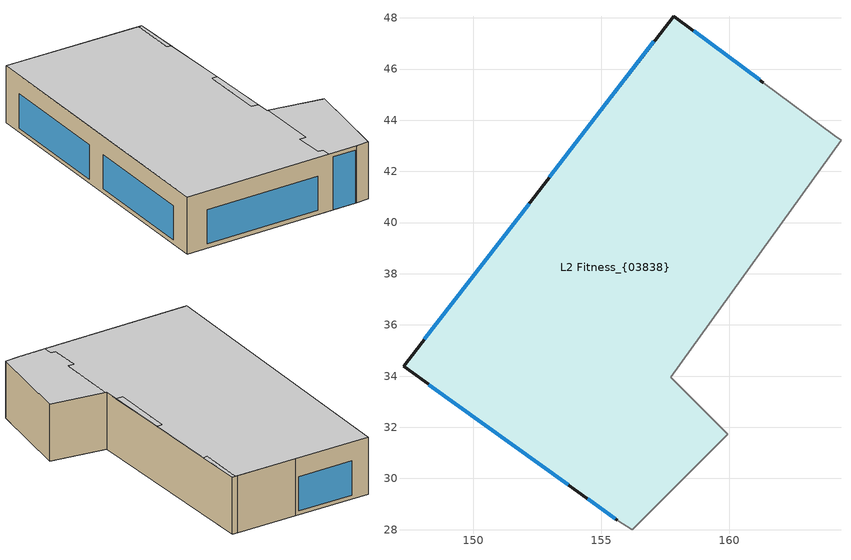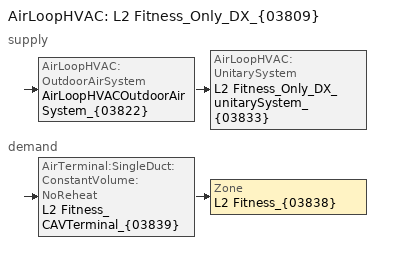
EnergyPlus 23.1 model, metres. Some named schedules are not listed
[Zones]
L2 Fitness_{03838}
 floor outside (Mass floor above ambient (R-13.27 total)_{00084}): 155.62,28.37 155.52,28.45 156.57,29.5 157.15,28.92 156.22,27.99 z6.2; 153.68,29.77 153.69,29.78 153.76,29.71 z6.2
 floor adiabatic (Mass floor above space (copy of floor over ambient)_{00074}): 155.52,28.45 153.76,29.71 153.69,29.78 153.68,29.77 147.27,34.38 157.83,48.07 164.37,43.21 157.72,33.96 158.73,32.94 156.31,29.77 156.57,29.5 z6.2; 157.15,28.92 156.31,29.77 158.73,32.94 159.95,31.72 z6.2
 wall outside (*L1 Metal Panel Wall_{00020}): 161.34,45.46 157.83,48.07 147.27,34.38 155.62,28.37 z6.2:9.42
 wall adiabatic (Interior Gypsum Board Wall_{00042}): 155.62,28.37 156.22,27.99 159.95,31.72 157.72,33.96 164.37,43.21 164.12,43.4 161.34,45.46 z6.2:9.42
 window (Construction 3): 161.19,45.58 158.62,47.49 / 148.26,33.67 153.7,29.75 / 152.18,40.74 148.09,35.44 / 157.06,47.08 152.97,41.77 z6.43:8.36
 window (Construction 2): 154.47,29.2 155.54,28.43 z6.2:9.2
 ceiling adiabatic (Mass floor above space (copy of floor over ambient)_{00074}_Reversed): 159.95,31.72 157.76,33.92 155.63,31.1 155.32,31.33 154.35,29.97 154.58,29.79 154.26,29.35 155.62,28.37 156.22,27.99 z9.42; 160.37,37.65 160.12,37.85 157.89,34.89 158.2,34.64 z9.42; 164.37,43.21 164.24,43.3 162.65,41.2 162.83,41.07 z9.42; 154.58,29.79 154.35,29.97 155.32,31.33 155.63,31.1 157.76,33.92 157.72,33.96 158.2,34.64 157.89,34.89 160.12,37.85 160.37,37.65 162.83,41.07 162.65,41.2 164.24,43.3 157.83,48.07 147.27,34.38 154.26,29.35 z9.42
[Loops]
AirLoopHVAC 'L2 Fitness_Only_DX_{03809}'
 supply: AirLoopHVAC:OutdoorAirSystem 'AirLoopHVACOutdoorAirSystem_{03822}' > AirLoopHVAC:UnitarySystem 'L2 Fitness_Only_DX_unitarySystem_{03833}'
 demand: AirTerminal:SingleDuct:ConstantVolume:NoReheat 'L2 Fitness_CAVTerminal_{03839}' > Zone 'L2 Fitness_{03838}'
[Building]
SubjectBuilding_{00211}
[Site:Location]
Atlanta Hartsfield-Jackson_ GA_ USA_Site_{03747}: Latitude {deg}=33.64; Longitude {deg}=-84.43; Time Zone {hr}=-5; Elevation {m}=313.0296
[SizingPeriod:DesignDay] Barometric Pressure {Pa}=97620.9; Wind Direction {deg}=0; Rain Indicator=No; Snow Indicator=No
Name | Month | Day of Month | Day Type | Maximum Dry-Bulb Temperature {C} | Daily Dry-Bulb Temperature Range {deltaC} | Dry-Bulb Temperature Range Modifier Type | Humidity Condition Type | Wetbulb or DewPoint at Maximum Dry-Bulb {C} | Wind Speed {m/s} | Daylight Saving Time Indicator | Solar Model Indicator | Sky Clearness | Dry-Bulb Temperature Range Modifier Day Schedule | Humidity Condition Day Schedule | Beam Solar Day Schedule | Diffuse Solar Day Schedule
00:HDD_Atlanta Hartsfield-Jackson_ GA_ USA_{03748} | 1 | 15 | WinterDesignDay | -5.61111 | 0 | DefaultMultipliers | Wetbulb | -7.67364 | 18.04 | No | ASHRAEClearSky | 0
01:CDD_Atlanta Hartsfield-Jackson_ GA_ USA_January_{03753} | 1 | 21 | SummerDesignDay | 21.9889 |  | DifferenceSchedule | WetBulbProfileDifferenceSchedule | 16.0785 | 9.02 | No | Schedule |  | DrybulbTemperatureScheduleDayForDesignWeather_January_{03749} | WetbulbTemperatureScheduleDayForDesignWeather_January_{03750} | BeamRadiationScheduleDayForDesignWeather_January_{03751} | DiffuseRadiationScheduleDayForDesignWeather_January_{03752}
02:CDD_Atlanta Hartsfield-Jackson_ GA_ USA_February_{03758} | 2 | 21 | SummerDesignDay | 23.6556 |  | DifferenceSchedule | WetBulbProfileDifferenceSchedule | 17.4233 | 9.02 | No | Schedule |  | DrybulbTemperatureScheduleDayForDesignWeather_February_{03754} | WetbulbTemperatureScheduleDayForDesignWeather_February_{03755} | BeamRadiationScheduleDayForDesignWeather_February_{03756} | DiffuseRadiationScheduleDayForDesignWeather_February_{03757}
03:CDD_Atlanta Hartsfield-Jackson_ GA_ USA_March_{03763} | 3 | 21 | SummerDesignDay | 26.9889 |  | DifferenceSchedule | WetBulbProfileDifferenceSchedule | 19.8802 | 9.02 | Yes | Schedule |  | DrybulbTemperatureScheduleDayForDesignWeather_March_{03759} | WetbulbTemperatureScheduleDayForDesignWeather_March_{03760} | BeamRadiationScheduleDayForDesignWeather_March_{03761} | DiffuseRadiationScheduleDayForDesignWeather_March_{03762}
04:CDD_Atlanta Hartsfield-Jackson_ GA_ USA_April_{03768} | 4 | 21 | SummerDesignDay | 29.4444 |  | DifferenceSchedule | WetBulbProfileDifferenceSchedule | 20.9948 | 9.02 | Yes | Schedule |  | DrybulbTemperatureScheduleDayForDesignWeather_April_{03764} | WetbulbTemperatureScheduleDayForDesignWeather_April_{03765} | BeamRadiationScheduleDayForDesignWeather_April_{03766} | DiffuseRadiationScheduleDayForDesignWeather_April_{03767}
05:CDD_Atlanta Hartsfield-Jackson_ GA_ USA_May_{03773} | 5 | 21 | SummerDesignDay | 32.2222 |  | DifferenceSchedule | WetBulbProfileDifferenceSchedule | 22.3334 | 9.02 | Yes | Schedule |  | DrybulbTemperatureScheduleDayForDesignWeather_May_{03769} | WetbulbTemperatureScheduleDayForDesignWeather_May_{03770} | BeamRadiationScheduleDayForDesignWeather_May_{03771} | DiffuseRadiationScheduleDayForDesignWeather_May_{03772}
06:CDD_Atlanta Hartsfield-Jackson_ GA_ USA_June_{03778} | 6 | 21 | SummerDesignDay | 33.8889 |  | DifferenceSchedule | WetBulbProfileDifferenceSchedule | 23.4446 | 9.02 | Yes | Schedule |  | DrybulbTemperatureScheduleDayForDesignWeather_June_{03774} | WetbulbTemperatureScheduleDayForDesignWeather_June_{03775} | BeamRadiationScheduleDayForDesignWeather_June_{03776} | DiffuseRadiationScheduleDayForDesignWeather_June_{03777}
07:CDD_Atlanta Hartsfield-Jackson_ GA_ USA_July_{03783} | 7 | 21 | SummerDesignDay | 34.4444 |  | DifferenceSchedule | WetBulbProfileDifferenceSchedule | 23.4447 | 9.02 | Yes | Schedule |  | DrybulbTemperatureScheduleDayForDesignWeather_July_{03779} | WetbulbTemperatureScheduleDayForDesignWeather_July_{03780} | BeamRadiationScheduleDayForDesignWeather_July_{03781} | DiffuseRadiationScheduleDayForDesignWeather_July_{03782}
08:CDD_Atlanta Hartsfield-Jackson_ GA_ USA_August_{03788} | 8 | 21 | SummerDesignDay | 34.4444 |  | DifferenceSchedule | WetBulbProfileDifferenceSchedule | 23.4447 | 9.02 | Yes | Schedule |  | DrybulbTemperatureScheduleDayForDesignWeather_August_{03784} | WetbulbTemperatureScheduleDayForDesignWeather_August_{03785} | BeamRadiationScheduleDayForDesignWeather_August_{03786} | DiffuseRadiationScheduleDayForDesignWeather_August_{03787}
09:CDD_Atlanta Hartsfield-Jackson_ GA_ USA_September_{03793} | 9 | 21 | SummerDesignDay | 33.1 |  | DifferenceSchedule | WetBulbProfileDifferenceSchedule | 22.6557 | 9.02 | Yes | Schedule |  | DrybulbTemperatureScheduleDayForDesignWeather_September_{03789} | WetbulbTemperatureScheduleDayForDesignWeather_September_{03790} | BeamRadiationScheduleDayForDesignWeather_September_{03791} | DiffuseRadiationScheduleDayForDesignWeather_September_{03792}
10:CDD_Atlanta Hartsfield-Jackson_ GA_ USA_October_{03798} | 10 | 21 | SummerDesignDay | 30.5556 |  | DifferenceSchedule | WetBulbProfileDifferenceSchedule | 21.2223 | 9.02 | Yes | Schedule |  | DrybulbTemperatureScheduleDayForDesignWeather_October_{03794} | WetbulbTemperatureScheduleDayForDesignWeather_October_{03795} | BeamRadiationScheduleDayForDesignWeather_October_{03796} | DiffuseRadiationScheduleDayForDesignWeather_October_{03797}
11:CDD_Atlanta Hartsfield-Jackson_ GA_ USA_November_{03803} | 11 | 21 | SummerDesignDay | 26.4333 |  | DifferenceSchedule | WetBulbProfileDifferenceSchedule | 19.6463 | 9.02 | No | Schedule |  | DrybulbTemperatureScheduleDayForDesignWeather_November_{03799} | WetbulbTemperatureScheduleDayForDesignWeather_November_{03800} | BeamRadiationScheduleDayForDesignWeather_November_{03801} | DiffuseRadiationScheduleDayForDesignWeather_November_{03802}
12:CDD_Atlanta Hartsfield-Jackson_ GA_ USA_December_{03808} | 12 | 21 | SummerDesignDay | 23.1 |  | DifferenceSchedule | WetBulbProfileDifferenceSchedule | 17.1897 | 9.02 | No | Schedule |  | DrybulbTemperatureScheduleDayForDesignWeather_December_{03804} | WetbulbTemperatureScheduleDayForDesignWeather_December_{03805} | BeamRadiationScheduleDayForDesignWeather_December_{03806} | DiffuseRadiationScheduleDayForDesignWeather_December_{03807}
[Site:GroundReflectance]
0.2, 0.2, 0.2, 0.2, 0.2, 0.2, 0.2, 0.2, 0.2, 0.2, 0.2, 0.2
[Material] Roughness=MediumRough
Name | Thickness {m} | Conductivity {W/m-K} | Density {kg/m3} | Specific Heat {J/kg-K} | Thermal Absorptance | Solar Absorptance | Visible Absorptance
*L1 Metal Panel Wall_1/2-in gypsum board_{00016} | 0.0127 | 0.160958 | 800.842 | 1088.57 | 0.9 | 0.7 | 0.7
*L1 Metal Panel Wall_26-gauge galvanized steel wall panel_{00019} | 0.0005588 | 52.1624 | 8024.44 | 502.416 | 0.675 | 0.675 | 0.675
*L1 Metal Panel Wall_3.5-in cavity_ 24-in o.c. steel frame_ R-7 batt_{00015} | 0.08636 | 0.0701121 | 38.6006 | 837.36 | 0.9 | 0.7 | 0.7
*L1 Metal Panel Wall_5/8-in gypsum board_{00014}; Interior Gypsum Board Wall_5/8-in gypsum board_{00039}; Interior Gypsum Board Wall_5/8-in gypsum board_{00041} | 0.015875 | 0.160093 | 800.842 | 1088.57 | 0.45 | 0.45 | 0.45
*L1 Metal Panel Wall_R-11 board insulation_{00017} | 0.058928 | 0.0288514 | 40.0421 | 1465.38 | 0.9 | 0.7 | 0.7
Interior Gypsum Board Wall_3.5-in cavity_ 16-in o.c. steel frame_ no insul_{00040} | 0.0889 | 0.1 | 46.4488 | 1400 | 0.9 | 0.7 | 0.7
Mass floor above ambient (R-13.27 total)_2 in. HW concrete_{00081}; Mass floor above space (copy of floor over ambient)_2 in. HW concrete_{00071} | 0.0508 | 1.94708 | 2242.36 | 921.096 | 0.675 | 0.675 | 0.675
Mass floor above ambient (R-13.27 total)_8 in. LW concrete_{00083}; Mass floor above space (copy of floor over ambient)_8 in. LW concrete_{00073} | 0.1651 | 0.533638 | 1281.35 | 837.36 | 0.675 | 0.675 | 0.675
Mass floor above ambient (R-13.27 total)_R-10 board insulation_{00082}; Mass floor above space (copy of floor over ambient)_R-10 board insulation_{00072} | 0.0508 | 0.0288514 | 40.0421 | 1465.38 | 0.9 | 0.7 | 0.7
[Material:AirGap]
*L1 Metal Panel Wall_Air Space_{00018}: Thermal Resistance {m2-K/W}=0.16026
[WindowMaterial:SimpleGlazingSystem]
Name | U-Factor {W/m2-K} | Solar Heat Gain Coefficient | Visible Transmittance
*North (0.2 <= PF < 0.5+) VE1-2M_{00086} | 1.19244 | 0.37 | 0.68
*SEW (PF < 0.2) VUE1-50_{00085} | 1.13565 | 0.25 | 0.47
[Construction]
*L1 Metal Panel Wall_{00020}: *L1 Metal Panel Wall_26-gauge galvanized steel wall panel_{00019}, *L1 Metal Panel Wall_Air Space_{00018}, *L1 Metal Panel Wall_R-11 board insulation_{00017}, *L1 Metal Panel Wall_1/2-in gypsum board_{00016}, *L1 Metal Panel Wall_3.5-in cavity_ 24-in o.c. steel frame_ R-7 batt_{00015}, *L1 Metal Panel Wall_5/8-in gypsum board_{00014}
Construction 2: *SEW (PF < 0.2) VUE1-50_{00085}
Construction 3: *North (0.2 <= PF < 0.5+) VE1-2M_{00086}
Interior Gypsum Board Wall_{00042}: Interior Gypsum Board Wall_5/8-in gypsum board_{00041}, Interior Gypsum Board Wall_3.5-in cavity_ 16-in o.c. steel frame_ no insul_{00040}, Interior Gypsum Board Wall_5/8-in gypsum board_{00039}
Mass floor above ambient (R-13.27 total)_{00084}: Mass floor above ambient (R-13.27 total)_8 in. LW concrete_{00083}, Mass floor above ambient (R-13.27 total)_R-10 board insulation_{00082}, Mass floor above ambient (R-13.27 total)_2 in. HW concrete_{00081}
Mass floor above space (copy of floor over ambient)_{00074}: Mass floor above space (copy of floor over ambient)_8 in. LW concrete_{00073}, Mass floor above space (copy of floor over ambient)_R-10 board insulation_{00072}, Mass floor above space (copy of floor over ambient)_2 in. HW concrete_{00071}
Mass floor above space (copy of floor over ambient)_{00074}_Reversed: Mass floor above space (copy of floor over ambient)_2 in. HW concrete_{00071}, Mass floor above space (copy of floor over ambient)_R-10 board insulation_{00072}, Mass floor above space (copy of floor over ambient)_8 in. LW concrete_{00073}
[Zone]
L2 Fitness_{03838}: Multiplier=1; Part of Total Floor Area=Yes
[People]
L2 Fitness_People__{03740}: Zone or ZoneList or Space or SpaceList=L2 Fitness_{03838}; Number of People Schedule=90.1 Assembly Occupancy_WDD_OFF_{00123}; Number of People Calculation Method=Area/Person; Floor Area per Person {m2/person}=4.645152; Fraction Radiant=0.7; Sensible Heat Fraction=0.394444; Activity Level Schedule=Schedule_SchType_Constant_{03741}; Carbon Dioxide Generation Rate {m3/s-W}=4.298e-08
[Lights]
L2 Fitness_OHLight_{03738}: Zone or ZoneList or Space or SpaceList=L2 Fitness_{03838}; Schedule=90.1 Assembly Lights/Elec_WDD_OFF_{00115}; Design Level Calculation Method=LightingLevel; Lighting Level {W}=862.117; Return Air Fraction=0; Fraction Radiant=0.195075; Fraction Visible=0.180225; Fraction Replaceable=0
[ElectricEquipment]
L2 Fitness_ElectricEqpt_{03743}: Zone or ZoneList or Space or SpaceList=L2 Fitness_{03838}; Schedule=90.1 Assembly Lights/Elec_WDD_OFF_{00115}; Design Level Calculation Method=Watts/Area; Watts per Zone Floor Area {W/m2}=18.6216; Fraction Latent=0; Fraction Radiant=0.25; Fraction Lost=0
[DesignSpecification:OutdoorAir]
L2 Fitness_{03838}_DesignSpecOA_{03840}: Outdoor Air Method=Sum; Outdoor Air Flow per Person {m3/s-person}=0; Outdoor Air Flow per Zone Floor Area {m3/s-m2}=0; Outdoor Air Flow per Zone {m3/s}=0; Outdoor Air Flow Air Changes per Hour {1/hr}=0
[Sizing:Zone]
L2 Fitness_{03838}: Zone Cooling Design Supply Air Temperature Input Method=SupplyAirTemperature; Zone Cooling Design Supply Air Temperature {C}=11.1111; Zone Cooling Design Supply Air Temperature Difference {deltaC}=11.11; Zone Heating Design Supply Air Temperature Input Method=SupplyAirTemperature; Zone Heating Design Supply Air Temperature {C}=35; Zone Heating Design Supply Air Temperature Difference {deltaC}=11.11; Zone Cooling Design Supply Air Humidity Ratio {kgWater/kgDryAir}=0.0085; Zone Heating Design Supply Air Humidity Ratio {kgWater/kgDryAir}=0.008; Design Specification Outdoor Air Object=L2 Fitness_{03838}_DesignSpecOA_{03840}; Cooling Design Air Flow Method=Flow/Zone; Cooling Design Air Flow Rate {m3/s}=0.968206; Cooling Minimum Air Flow per Zone Floor Area {m3/s-m2}=0.000762; Cooling Minimum Air Flow {m3/s}=0; Cooling Minimum Air Flow Fraction=0; Heating Design Air Flow Method=Flow/Zone; Heating Design Air Flow Rate {m3/s}=0.968206; Heating Maximum Air Flow per Zone Floor Area {m3/s-m2}=0.002032; Heating Maximum Air Flow {m3/s}=0.141576; Heating Maximum Air Flow Fraction=0.3; Account for Dedicated Outdoor Air System=No; Zone Load Sizing Method=Sensible Load Only No Latent Load; Zone Latent Cooling Design Supply Air Humidity Ratio Input Method=HumidityRatioDifference; Zone Cooling Design Supply Air Humidity Ratio Difference {kgWater/kgDryAir}=0.005; Zone Latent Heating Design Supply Air Humidity Ratio Input Method=HumidityRatioDifference; Zone Humidification Design Supply Air Humidity Ratio Difference {kgWater/kgDryAir}=0.005
[Sizing:System]
L2 Fitness_Only_DX_{03809}: Type of Load to Size On=Sensible; Design Outdoor Air Flow Rate {m3/s}=0; Central Heating Maximum System Air Flow Ratio=1; Preheat Design Temperature {C}=10; Preheat Design Humidity Ratio {kgWater/kgDryAir}=0.008; Precool Design Temperature {C}=15.5556; Precool Design Humidity Ratio {kgWater/kgDryAir}=0.008; Central Cooling Design Supply Air Temperature {C}=11.1111; Central Heating Design Supply Air Temperature {C}=35; Type of Zone Sum to Use=NonCoincident; 100% Outdoor Air in Cooling=No; 100% Outdoor Air in Heating=No; Central Cooling Design Supply Air Humidity Ratio {kgWater/kgDryAir}=0.0085; Central Heating Design Supply Air Humidity Ratio {kgWater/kgDryAir}=0.008; Cooling Supply Air Flow Rate Method=Flow/System; Cooling Supply Air Flow Rate {m3/s}=0.968206; Cooling Supply Air Flow Rate Per Floor Area {m3/s-m2}=0.00996765; Cooling Fraction of Autosized Cooling Supply Air Flow Rate=1; Cooling Supply Air Flow Rate Per Unit Cooling Capacity {m3/s-W}=3.94755e-05; Heating Supply Air Flow Rate Method=Flow/System; Heating Supply Air Flow Rate {m3/s}=0.968206; Heating Supply Air Flow Rate Per Floor Area {m3/s-m2}=0.00996765; Heating Fraction of Autosized Heating Supply Air Flow Rate=1; Heating Fraction of Autosized Cooling Supply Air Flow Rate=1; Heating Supply Air Flow Rate Per Unit Heating Capacity {m3/s-W}=3.15882e-05; System Outdoor Air Method=ZoneSum; Zone Maximum Outdoor Air Fraction=1; Cooling Design Capacity Method=CoolingDesignCapacity; Cooling Design Capacity {W}=Autosize; Cooling Design Capacity Per Floor Area {W/m2}=234.7; Fraction of Autosized Cooling Design Capacity=1; Heating Design Capacity Method=HeatingDesignCapacity; Heating Design Capacity {W}=Autosize; Heating Design Capacity Per Floor Area {W/m2}=157; Fraction of Autosized Heating Design Capacity=1; Central Cooling Capacity Control Method=VT
[ZoneControl:Thermostat]
L2 Fitness_{03838} Thermostat: Zone or ZoneList=L2 Fitness_{03838}; Control Type Schedule=L2 Fitness_{03838} Thermostat Schedule; Control 1=L2 Fitness_Only_DX_Tstat_{00094}; Temperature Difference Between Cutout And Setpoint {deltaC}=0
[ThermostatSetpoint:DualSetpoint]
L2 Fitness_Only_DX_Tstat_{00094}: Heating Setpoint Temperature Schedule=Default Fan/Thermostat Schedule_HtgSp_{00105}; Cooling Setpoint Temperature Schedule=Default Fan/Thermostat Schedule_ClgSp_{00095}
[AirTerminal:SingleDuct:ConstantVolume:NoReheat]
L2 Fitness_CAVTerminal_{03839}: Availability Schedule=ZoneTerminalReheatCoil_Sch_{03820}; Maximum Air Flow Rate {m3/s}=0.968206
[Zone equipment]
L2 Fitness_{03838}: L2 Fitness_CAVTerminal_{03839}
[Fan:OnOff]
L2 Fitness_Only_DX__SupplyFan__{03829}: Availability Schedule=L2 Fitness_Only_DX_Availability_{03810}; Fan Total Efficiency=0.6; Pressure Rise {Pa}=1061.42; Maximum Flow Rate {m3/s}=0.968206; Motor Efficiency=0.857143; Motor In Airstream Fraction=1; Fan Power Ratio Function of Speed Ratio Curve=Fan On Off Power Curve; Fan Efficiency Ratio Function of Speed Ratio Curve=Fan On Off Efficiency Curve
[Coil:Cooling:DX:SingleSpeed]
L2 Fitness_Only_DX_L2 Fitness_Only_DX_CentralCoolingCoil_{03830}: Availability Schedule=CentralCoolingCoil_Sch_{03816}; Gross Rated Total Cooling Capacity {W}=54653.6; Gross Rated Sensible Heat Ratio=0.783; Gross Rated Cooling COP {W/W}=3; Rated Air Flow Rate {m3/s}=0.968206; 2017 Rated Evaporator Fan Power Per Volume Flow Rate {W/(m3/s)}=773.3; Total Cooling Capacity Function of Temperature Curve=HPACCoolCapFT; Total Cooling Capacity Function of Flow Fraction Curve=HPACCoolCapFFF; Energy Input Ratio Function of Temperature Curve=HPACCOOLEIRFT; Energy Input Ratio Function of Flow Fraction Curve=HPACCOOLEIRFFF; Part Load Fraction Correlation Curve=CoolPLFFPLR_{03831}; Minimum Outdoor Dry-Bulb Temperature for Compressor Operation {C}=-60; Condenser Type=AirCooled; Evaporative Condenser Effectiveness=0; Evaporative Condenser Air Flow Rate {m3/s}=Autosize; Evaporative Condenser Pump Rated Power Consumption {W}=Autosize; Crankcase Heater Capacity {W}=0; Maximum Outdoor Dry-Bulb Temperature for Crankcase Heater Operation {C}=0; Basin Heater Capacity {W/K}=0; Basin Heater Setpoint Temperature {C}=10
[Coil:Heating:Electric]
L2 Fitness_Only_DX__ReheatCoil_Electric__{03832}: Availability Schedule=DehumidReheatCoil_Sch_{03817}; Efficiency=1; Nominal Capacity {W}=18769.8
[Coil:Heating:Fuel]
Coil Heating Gas 1: Availability Schedule=CentralHeatingCoil_Sch_{03818}; Fuel Type=NaturalGas; Burner Efficiency=0.8; Nominal Capacity {W}=autosize
[AirLoopHVAC:UnitarySystem]
L2 Fitness_Only_DX_unitarySystem_{03833}: Control Type=Load; Controlling Zone or Thermostat Location=L2 Fitness_{03838}; Dehumidification Control Type=CoolReheat; Supply Fan=L2 Fitness_Only_DX__SupplyFan__{03829}; Fan Placement=DrawThrough; Supply Air Fan Operating Mode Schedule=L2 Fitness_Only_DX_Availability_{03810}; Heating Coil=Coil Heating Gas 1; DX Heating Coil Sizing Ratio=1; Cooling Coil=L2 Fitness_Only_DX_L2 Fitness_Only_DX_CentralCoolingCoil_{03830}; Use DOAS DX Cooling Coil=No; Minimum Supply Air Temperature {C}=2; Latent Load Control=LatentOrSensibleLoadControl; Supplemental Heating Coil=L2 Fitness_Only_DX__ReheatCoil_Electric__{03832}; Cooling Supply Air Flow Rate Method=SupplyAirFlowRate; Cooling Supply Air Flow Rate {m3/s}=0.968206; Heating Supply Air Flow Rate Method=SupplyAirFlowRate; Heating Supply Air Flow Rate {m3/s}=0.968206; No Load Supply Air Flow Rate Method=SupplyAirFlowRate; No Load Supply Air Flow Rate {m3/s}=0.968206; Maximum Supply Air Temperature {C}=80; Maximum Outdoor Dry-Bulb Temperature for Supplemental Heater Operation {C}=21; Maximum Cycling Rate {cycles/hr}=2.5; Heat Pump Time Constant {s}=60; Fraction of On-Cycle Power Use=0.01; Heat Pump Fan Delay Time {s}=60; Ancillary On-Cycle Electric Power {W}=0; Ancillary Off-Cycle Electric Power {W}=0
[Controller:OutdoorAir]
OAController_{03821}: Minimum Outdoor Air Flow Rate {m3/s}=0; Maximum Outdoor Air Flow Rate {m3/s}=0; Economizer Control Type=NoEconomizer; Economizer Control Action Type=ModulateFlow; Economizer Maximum Limit Dry-Bulb Temperature {C}=28; Economizer Maximum Limit Enthalpy {J/kg}=64000; Economizer Minimum Limit Dry-Bulb Temperature {C}=-100; Lockout Type=NoLockout; Minimum Limit Type=FixedMinimum; Minimum Outdoor Air Schedule=L2 Fitness_Only_DX_MinOA_Schedule_{03823}; High Humidity Control=No; Control High Indoor Humidity Based on Outdoor Humidity Ratio=Yes; Heat Recovery Bypass Control Type=BypassWhenWithinEconomizerLimits
[AirLoopHVAC]
L2 Fitness_Only_DX_{03809}: Design Supply Air Flow Rate {m3/s}=AutoSize; Design Return Air Flow Fraction of Supply Air Flow=1
[EnergyManagementSystem:Sensor]
Energy_Management_System_Sensor_1: Output:Variable or Output:Meter Index Key=L2 Fitness_Only_DX_L2 Fitness_Only_DX_CentralCoolingCoil_{03830}; Output:Variable or Output:Meter=Cooling Coil Total Cooling Rate
[EnergyManagementSystem:Actuator]
Energy_Management_System_Actuator_1: Actuated Component Unique=DehumidReheatCoil_Sch_{03817}; Actuated Component Type=Schedule:Compact; Actuated Component Control Type=Schedule Value
[EnergyManagementSystem:ProgramCallingManager]
Call__Energy_Management_System_Program_1_{03835}: InsideHVACSystemIterationLoop; Energy_Management_System_Program_1
[EnergyManagementSystem:Program]
Energy_Management_System_Program_1: IF (Energy_Management_System_Sensor_1 > 0.1); SET Energy_Management_System_Actuator_1 = 1; ELSE; SET Energy_Management_System_Actuator_1 = 0; ENDIF
[AvailabilityManager:Scheduled]
AirLoopHVACOutdoorAirSystem_{03822} Availability Manager: Schedule=Always On Discrete
[AvailabilityManager:NightCycle]
Availability Manager Night Cycle 1: Applicability Schedule=Always On Discrete; Fan Schedule=L2 Fitness_Only_DX_Availability_{03810}; Control Type=CycleOnAny; Thermostat Tolerance {deltaC}=1; Cycling Run Time Control Type=FixedRunTime; Cycling Run Time {s}=3600
[SetpointManager:SingleZone:Reheat]
L2 Fitness_Only_DX_SupplySetpoint_{03834}: Control Variable=Temperature; Minimum Supply Air Temperature {C}=-99; Maximum Supply Air Temperature {C}=99; Control Zone=L2 Fitness_{03838}
[SetpointManager:MixedAir]
Node 8 OS Default SPM: Control Variable=Temperature
[Schedule:Day:Interval]
Schedule95478333_Profile_Profile_4_{00120}: No, 07:00, 0.05, 12:00, 0.3, 22:00, 0.65, 24:00, 0.05
Schedule95478333_Profile_Profile_2_{00118}: No, 06:00, 0.05, 09:00, 0.4, 22:00, 0.75, 23:00, 0.25, 24:00, 0.05
Schedule95478333_Profile_Profile_3_{00119}: No, 07:00, 0.05, 09:00, 0.3, 23:00, 0.5, 24:00, 0.05
Schedule95478333_Profile_Profile_1_{00117}: No, 06:00, 0.05, 23:00, 1, 24:00, 0.05
Daily_AlwaysOff: No, 24:00, 0
Default Fan/Thermostat Schedule_Profile_Profile_4_HtgSp_UnoccupiedAvailable_{00112}; Default Fan/Thermostat Schedule_Profile_Profile_2_HtgSp_UnoccupiedAvailable_{00108}; Default Fan/Thermostat Schedule_Profile_Profile_3_HtgSp_UnoccupiedAvailable_{00110}; Default Fan/Thermostat Schedule_Profile_Profile_1_HtgSp_UnoccupiedAvailable_{00106}; L2 Fitness_Only_DX_Thermostat_HtgSp_at_WDD: No, 24:00, 21.1111
Default Fan/Thermostat Schedule_Profile_Profile_4_ClgSp_UnoccupiedAvailable_{00102}; Default Fan/Thermostat Schedule_Profile_Profile_2_ClgSp_UnoccupiedAvailable_{00098}; Default Fan/Thermostat Schedule_Profile_Profile_3_ClgSp_UnoccupiedAvailable_{00100}; Default Fan/Thermostat Schedule_Profile_Profile_1_ClgSp_UnoccupiedAvailable_{00096}; L2 Fitness_Only_DX_Thermostat_ClgSp_at_WDD: No, 24:00, 26.6667
BeamRadiationScheduleDayForDesignWeather_February_{03756}: Linear, 00:10, 0, 00:30, 0, 01:30, 0, 02:30, 0, 03:30, 0, 04:30, 0, 05:30, 0, 06:30, 0, 07:30, 119.782, 08:30, 611.805, 09:30, 792.677, 10:30, 878.315, 11:30, 921.601, 12:30, 939.211, 13:30, 936.467, 14:30, 912.588, 15:30, 860.005, 16:30, 756.228, 17:30, 524.238, 18:30, 0, 19:30, 0, 20:30, 0, 21:30, 0, 22:30, 0, 23:30, 0, 24:00, 0
BeamRadiationScheduleDayForDesignWeather_January_{03751}: Linear, 00:10, 0, 00:30, 0, 01:30, 0, 02:30, 0, 03:30, 0, 04:30, 0, 05:30, 0, 06:30, 0, 07:30, 0, 08:30, 475.204, 09:30, 726.877, 10:30, 835.385, 11:30, 887.602, 12:30, 907.786, 13:30, 903.06, 14:30, 871.857, 15:30, 802.249, 16:30, 655.7, 17:30, 277.517, 18:30, 0, 19:30, 0, 20:30, 0, 21:30, 0, 22:30, 0, 23:30, 0, 24:00, 0
BeamRadiationScheduleDayForDesignWeather_March_{03761}: Linear, 00:10, 0, 00:30, 0, 01:30, 0, 02:30, 0, 03:30, 0, 04:30, 0, 05:30, 0, 06:30, 0, 07:30, 423.391, 08:30, 695.2, 09:30, 817.558, 10:30, 882.167, 11:30, 916.105, 12:30, 929.381, 13:30, 925.263, 14:30, 902.774, 15:30, 855.988, 16:30, 768.96, 17:30, 595.003, 18:30, 159.195, 19:30, 0, 20:30, 0, 21:30, 0, 22:30, 0, 23:30, 0, 24:00, 0
Daily_Available; L2 Fitness_Only_DX_MinOA_Schedule_Profile Four_{03827}; L2 Fitness_Only_DX_MinOA_Schedule_Profile One_{03824}; L2 Fitness_Only_DX_MinOA_Schedule_Profile Three_{03826}; L2 Fitness_Only_DX_MinOA_Schedule_Profile Two_{03825}; Min_OA_WinterDesignDay; Schedule2050437048_Profile_Profile_1_{03811}; Schedule2050437048_Profile_Profile_2_{03812}; Schedule2050437048_Profile_Profile_3_{03813}; Schedule2050437048_Profile_Profile_4_{03814}: No, 24:00, 1
DiffuseRadiationScheduleDayForDesignWeather_February_{03757}: Linear, 00:10, 0, 00:30, 0, 01:30, 0, 02:30, 0, 03:30, 0, 04:30, 0, 05:30, 0, 06:30, 0, 07:30, 9.92061, 08:30, 43.9439, 09:30, 65.6843, 10:30, 79.7396, 11:30, 88.212, 12:30, 91.9847, 13:30, 91.3832, 14:30, 86.358, 15:30, 76.4592, 16:30, 60.5671, 17:30, 35.9683, 18:30, 0, 19:30, 0, 20:30, 0, 21:30, 0, 22:30, 0, 23:30, 0, 24:00, 0
DiffuseRadiationScheduleDayForDesignWeather_January_{03752}: Linear, 00:10, 0, 00:30, 0, 01:30, 0, 02:30, 0, 03:30, 0, 04:30, 0, 05:30, 0, 06:30, 0, 07:30, 0, 08:30, 30.5703, 09:30, 54.324, 10:30, 69.2202, 11:30, 77.9911, 12:30, 81.7369, 13:30, 80.8403, 14:30, 75.2138, 15:30, 64.2472, 16:30, 46.3769, 17:30, 17.8163, 18:30, 0, 19:30, 0, 20:30, 0, 21:30, 0, 22:30, 0, 23:30, 0, 24:00, 0
DiffuseRadiationScheduleDayForDesignWeather_March_{03762}: Linear, 00:10, 0, 00:30, 0, 01:30, 0, 02:30, 0, 03:30, 0, 04:30, 0, 05:30, 0, 06:30, 0, 07:30, 35.4681, 08:30, 64.4403, 09:30, 83.4885, 10:30, 96.0877, 11:30, 103.656, 12:30, 106.828, 13:30, 105.831, 14:30, 100.595, 15:30, 90.7217, 16:30, 75.2781, 17:30, 52.124, 18:30, 15.9653, 19:30, 0, 20:30, 0, 21:30, 0, 22:30, 0, 23:30, 0, 24:00, 0
DrybulbTemperatureScheduleDayForDesignWeather_February_{03754}; DrybulbTemperatureScheduleDayForDesignWeather_January_{03749}: Linear, 00:10, 7.3913, 00:30, 7.60778, 01:30, 8.16444, 02:30, 8.53556, 03:30, 8.81389, 04:30, 9.09222, 05:30, 9.27778, 06:30, 9.09222, 07:30, 8.44278, 08:30, 6.86556, 09:30, 5.10278, 10:30, 3.52556, 11:30, 2.13389, 12:30, 1.20611, 13:30, 0.463888, 14:30, 0, 15:30, 0, 16:30, 0.556666, 17:30, 1.29889, 18:30, 2.22667, 19:30, 3.61833, 20:30, 4.63889, 21:30, 5.47389, 22:30, 6.30889, 23:30, 6.95833, 24:00, 7.28306
DrybulbTemperatureScheduleDayForDesignWeather_March_{03759}: Linear, 00:10, 7.3913, 00:30, 7.60778, 01:30, 8.16444, 02:30, 8.53555, 03:30, 8.81389, 04:30, 9.09222, 05:30, 9.27778, 06:30, 9.09222, 07:30, 8.44278, 08:30, 6.86556, 09:30, 5.10278, 10:30, 3.52556, 11:30, 2.13389, 12:30, 1.20611, 13:30, 0.463888, 14:30, 0, 15:30, 0, 16:30, 0.556666, 17:30, 1.29889, 18:30, 2.22667, 19:30, 3.61833, 20:30, 4.63889, 21:30, 5.47389, 22:30, 6.30889, 23:30, 6.95833, 24:00, 7.28306
Schedule1191913114_Profile_Profile_1_{00125}: No, 08:00, 0, 23:00, 1, 24:00, 0
Schedule1191913114_Profile_Profile_2_{00126}: No, 08:00, 0, 11:00, 0.2, 18:00, 0.8, 22:00, 0.2, 23:00, 0.1, 24:00, 0
Schedule1191913114_Profile_Profile_3_{00127}: No, 08:00, 0, 11:00, 0.2, 21:00, 0.6, 22:00, 0.8, 23:00, 0.1, 24:00, 0
Schedule1191913114_Profile_Profile_4_{00128}: No, 08:00, 0, 13:00, 0.1, 22:00, 0.7, 23:00, 0.2, 24:00, 0
WetbulbTemperatureScheduleDayForDesignWeather_February_{03755}: Linear, 00:10, 2.5948, 00:30, 2.67479, 01:30, 2.88098, 02:30, 3.01883, 03:30, 3.12245, 04:30, 3.2263, 05:30, 3.29568, 06:30, 3.2263, 07:30, 2.98433, 08:30, 2.40058, 09:30, 1.74988, 10:30, 1.203, 11:30, 0.721701, 12:30, 0.405278, 13:30, 0.154569, 14:30, 0, 15:30, 0, 16:30, 0.185793, 17:30, 0.436766, 18:30, 0.753536, 19:30, 1.23538, 20:30, 1.57813, 21:30, 1.88704, 22:30, 2.1952, 23:30, 2.43483, 24:00, 2.55481
WetbulbTemperatureScheduleDayForDesignWeather_January_{03750}: Linear, 00:10, 2.73056, 00:30, 2.81456, 01:30, 3.03143, 02:30, 3.17654, 03:30, 3.2857, 04:30, 3.39516, 05:30, 3.46831, 06:30, 3.39516, 07:30, 3.14022, 08:30, 2.52662, 09:30, 1.84578, 10:30, 1.2648, 11:30, 0.758573, 12:30, 0.426, 13:30, 0.162652, 14:30, 0, 15:30, 0, 16:30, 0.195441, 17:30, 0.459086, 18:30, 0.792043, 19:30, 1.29887, 20:30, 1.66672, 21:30, 1.98727, 22:30, 2.31133, 23:30, 2.56255, 24:00, 2.68856
WetbulbTemperatureScheduleDayForDesignWeather_March_{03760}: Linear, 00:10, 2.3575, 00:30, 2.42934, 01:30, 2.61847, 02:30, 2.74452, 03:30, 2.83909, 04:30, 2.93372, 05:30, 2.99686, 06:30, 2.93372, 07:30, 2.71301, 08:30, 2.17261, 09:30, 1.60125, 10:30, 1.09613, 11:30, 0.657811, 12:30, 0.369123, 13:30, 0.140035, 14:30, 0, 15:30, 0, 16:30, 0.168584, 17:30, 0.397871, 18:30, 0.686833, 19:30, 1.1256, 20:30, 1.45173, 21:30, 1.72146, 22:30, 1.98651, 23:30, 2.21383, 24:00, 2.32159
[Schedule:Week:Daily]
Schedule_95478333_{00121}: Schedule95478333_Profile_Profile_4_{00120}, Schedule95478333_Profile_Profile_2_{00118}, Schedule95478333_Profile_Profile_2_{00118}, Schedule95478333_Profile_Profile_2_{00118}, Schedule95478333_Profile_Profile_2_{00118}, Schedule95478333_Profile_Profile_2_{00118}, Schedule95478333_Profile_Profile_3_{00119}, Schedule95478333_Profile_Profile_4_{00120}, Schedule95478333_Profile_Profile_1_{00117}, Daily_AlwaysOff, Schedule95478333_Profile_Profile_4_{00120}, Schedule95478333_Profile_Profile_4_{00120}
Schedule_2050437048_{00114}: Default Fan/Thermostat Schedule_Profile_Profile_4_HtgSp_UnoccupiedAvailable_{00112}, Default Fan/Thermostat Schedule_Profile_Profile_2_HtgSp_UnoccupiedAvailable_{00108}, Default Fan/Thermostat Schedule_Profile_Profile_2_HtgSp_UnoccupiedAvailable_{00108}, Default Fan/Thermostat Schedule_Profile_Profile_2_HtgSp_UnoccupiedAvailable_{00108}, Default Fan/Thermostat Schedule_Profile_Profile_2_HtgSp_UnoccupiedAvailable_{00108}, Default Fan/Thermostat Schedule_Profile_Profile_2_HtgSp_UnoccupiedAvailable_{00108}, Default Fan/Thermostat Schedule_Profile_Profile_3_HtgSp_UnoccupiedAvailable_{00110}, Default Fan/Thermostat Schedule_Profile_Profile_4_HtgSp_UnoccupiedAvailable_{00112}, Default Fan/Thermostat Schedule_Profile_Profile_1_HtgSp_UnoccupiedAvailable_{00106}, L2 Fitness_Only_DX_Thermostat_HtgSp_at_WDD, Default Fan/Thermostat Schedule_Profile_Profile_4_HtgSp_UnoccupiedAvailable_{00112}, Default Fan/Thermostat Schedule_Profile_Profile_4_HtgSp_UnoccupiedAvailable_{00112}
Schedule_2050437048_{00104}: Default Fan/Thermostat Schedule_Profile_Profile_4_ClgSp_UnoccupiedAvailable_{00102}, Default Fan/Thermostat Schedule_Profile_Profile_2_ClgSp_UnoccupiedAvailable_{00098}, Default Fan/Thermostat Schedule_Profile_Profile_2_ClgSp_UnoccupiedAvailable_{00098}, Default Fan/Thermostat Schedule_Profile_Profile_2_ClgSp_UnoccupiedAvailable_{00098}, Default Fan/Thermostat Schedule_Profile_Profile_2_ClgSp_UnoccupiedAvailable_{00098}, Default Fan/Thermostat Schedule_Profile_Profile_2_ClgSp_UnoccupiedAvailable_{00098}, Default Fan/Thermostat Schedule_Profile_Profile_3_ClgSp_UnoccupiedAvailable_{00100}, Default Fan/Thermostat Schedule_Profile_Profile_4_ClgSp_UnoccupiedAvailable_{00102}, Default Fan/Thermostat Schedule_Profile_Profile_1_ClgSp_UnoccupiedAvailable_{00096}, L2 Fitness_Only_DX_Thermostat_ClgSp_at_WDD, Default Fan/Thermostat Schedule_Profile_Profile_4_ClgSp_UnoccupiedAvailable_{00102}, Default Fan/Thermostat Schedule_Profile_Profile_4_ClgSp_UnoccupiedAvailable_{00102}
Schedule_1191913114_{00129}: Schedule1191913114_Profile_Profile_4_{00128}, Schedule1191913114_Profile_Profile_2_{00126}, Schedule1191913114_Profile_Profile_2_{00126}, Schedule1191913114_Profile_Profile_2_{00126}, Schedule1191913114_Profile_Profile_2_{00126}, Schedule1191913114_Profile_Profile_2_{00126}, Schedule1191913114_Profile_Profile_3_{00127}, Schedule1191913114_Profile_Profile_4_{00128}, Schedule1191913114_Profile_Profile_1_{00125}, Daily_AlwaysOff, Schedule1191913114_Profile_Profile_4_{00128}, Schedule1191913114_Profile_Profile_4_{00128}
Schedule_2050437048_{03815}: Schedule2050437048_Profile_Profile_4_{03814}, Schedule2050437048_Profile_Profile_2_{03812}, Schedule2050437048_Profile_Profile_2_{03812}, Schedule2050437048_Profile_Profile_2_{03812}, Schedule2050437048_Profile_Profile_2_{03812}, Schedule2050437048_Profile_Profile_2_{03812}, Schedule2050437048_Profile_Profile_3_{03813}, Schedule2050437048_Profile_Profile_4_{03814}, Schedule2050437048_Profile_Profile_1_{03811}, Daily_Available, Schedule2050437048_Profile_Profile_4_{03814}, Schedule2050437048_Profile_Profile_4_{03814}
Schedule_2050437048_{03828}: L2 Fitness_Only_DX_MinOA_Schedule_Profile Four_{03827}, L2 Fitness_Only_DX_MinOA_Schedule_Profile Two_{03825}, L2 Fitness_Only_DX_MinOA_Schedule_Profile Two_{03825}, L2 Fitness_Only_DX_MinOA_Schedule_Profile Two_{03825}, L2 Fitness_Only_DX_MinOA_Schedule_Profile Two_{03825}, L2 Fitness_Only_DX_MinOA_Schedule_Profile Two_{03825}, L2 Fitness_Only_DX_MinOA_Schedule_Profile Three_{03826}, L2 Fitness_Only_DX_MinOA_Schedule_Profile Four_{03827}, L2 Fitness_Only_DX_MinOA_Schedule_Profile One_{03824}, Min_OA_WinterDesignDay, L2 Fitness_Only_DX_MinOA_Schedule_Profile Four_{03827}, L2 Fitness_Only_DX_MinOA_Schedule_Profile Four_{03827}
[Schedule:Year]
90.1 Assembly Lights/Elec_WDD_OFF_{00115}: Schedule_95478333_{00121}, 1, 1, 12, 31
Default Fan/Thermostat Schedule_HtgSp_{00105}: Schedule_2050437048_{00114}, 1, 1, 12, 31
Default Fan/Thermostat Schedule_ClgSp_{00095}: Schedule_2050437048_{00104}, 1, 1, 12, 31
90.1 Assembly Occupancy_WDD_OFF_{00123}: Schedule_1191913114_{00129}, 1, 1, 12, 31
L2 Fitness_Only_DX_Availability_{03810}: Schedule_2050437048_{03815}, 1, 1, 12, 31
L2 Fitness_Only_DX_MinOA_Schedule_{03823}: Schedule_2050437048_{03828}, 1, 1, 12, 31
[Schedule:Compact]
L2 Fitness_{03838} Thermostat Schedule: Through: 12/31, For: AllDays, Until: 24:00, 4
CentralCoolingCoil_Sch_{03816}; CentralHeatingCoil_Sch_{03818}; DehumidReheatCoil_Sch_{03817}; ZoneTerminalReheatCoil_Sch_{03820}: Through: 12/31, For: AllDays, Until: 24:00, 1
[Schedule:Constant]
Name | Hourly Value
Always On Discrete | 1
Schedule_SchType_Constant_{03741} | 527.528
[Curve:Quadratic]
Name | Coefficient1 Constant | Coefficient2 x | Coefficient3 x**2 | Minimum Value of x | Maximum Value of x | Input Unit Type for X | Output Unit Type
CoolPLFFPLR_{03831} | 0.85 | 0.15 | 0 | 0 | 1 | Dimensionless | Dimensionless
HPACCoolCapFFF | 0.8 | 0.2 | 0 | 0.5 | 1.5
HPACCOOLEIRFFF | 1.1552 | -0.1808 | 0.0256 | 0.5 | 1.5
[Curve:Cubic]
Fan On Off Efficiency Curve: Coefficient1 Constant=1; Coefficient2 x=0; Coefficient3 x**2=0; Coefficient4 x**3=0; Minimum Value of x=0; Maximum Value of x=1
[Curve:Exponent]
Fan On Off Power Curve: Coefficient1 Constant=0; Coefficient2 Constant=1; Coefficient3 Constant=2; Minimum Value of x=0; Maximum Value of x=1
[Curve:Biquadratic] Minimum Value of x=17; Maximum Value of x=22; Minimum Value of y=13; Maximum Value of y=46
Name | Coefficient1 Constant | Coefficient2 x | Coefficient3 x**2 | Coefficient4 y | Coefficient5 y**2 | Coefficient6 x*y
HPACCoolCapFT | 0.942588 | 0.00954335 | 0.00068377 | -0.0110427 | 5.249e-06 | -9.72e-06
HPACCOOLEIRFT | 0.342414 | 0.034885 | -0.0006237 | 0.00497722 | 0.000437951 | -0.000728028
